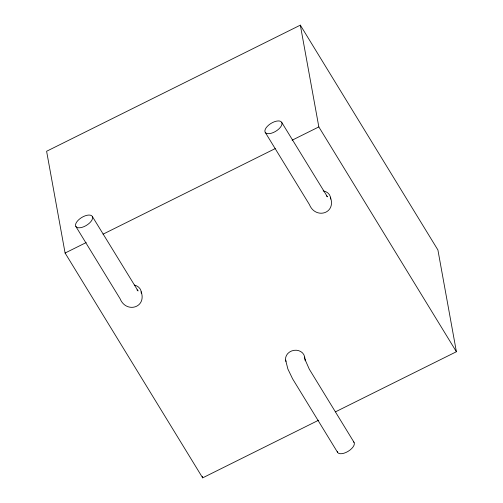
<?xml version="1.0" encoding="UTF-8"?>
<svg xmlns="http://www.w3.org/2000/svg" width="503" height="503" viewBox="0 0 503 503"><rect width="100%" height="100%" fill="white"/><g stroke="black" fill="none" stroke-linecap="round" stroke-linejoin="round"><path stroke-width="0.75" d="M335.507 411.825L456.397 351.735L437.906 249.966L300.335 25.15L46.603 151.265L65.094 253.034L202.665 477.85L318.638 420.206M65.094 253.034L86.183 242.559M103.052 234.172L275.254 148.58M292.124 140.199L318.833 126.919L300.335 25.15M326.359 195.78L327.428 196.824L281.686 122.317A9.639 4.596 -31.5 0 0 267.3 126.385A9.639 4.596 -31.5 0 0 271.343 133.245A9.639 4.596 -31.5 0 0 281.686 122.317M137.005 289.898L138.067 290.941L92.326 216.435A9.639 4.596 -31.5 0 0 77.946 220.496A9.639 4.596 -31.5 0 0 81.989 227.362A9.639 4.596 -31.5 0 0 92.326 216.435M318.833 126.919L456.397 351.735M265.2 132.314L309.446 204.614C315.412 219.446 336.13 213.806 330.553 197.616M354.055 442.363L309.288 369.177L305.019 359.494L305.359 360.789L304.661 357.08M337.57 452.36L292.601 378.834L287.873 368.995L285.622 360.098M75.846 226.432L120.091 298.732C126.058 313.564 146.775 307.918 141.198 291.734M202.382 476.31L202.665 477.85M323.121 190.863A9.639 8.331 -10.3 0 1 330.622 199.069M134.307 285.075A9.639 8.331 -10.3 0 1 141.268 293.186M285.981 361.506A9.639 8.331 -10.3 0 1 293.897 350.352A9.639 8.331 -10.3 0 1 304.73 358.532M353.521 441.747A9.639 4.596 -31.5 0 1 348.145 451.323A9.639 4.596 -31.5 0 1 337.293 451.593"/></g></svg>
